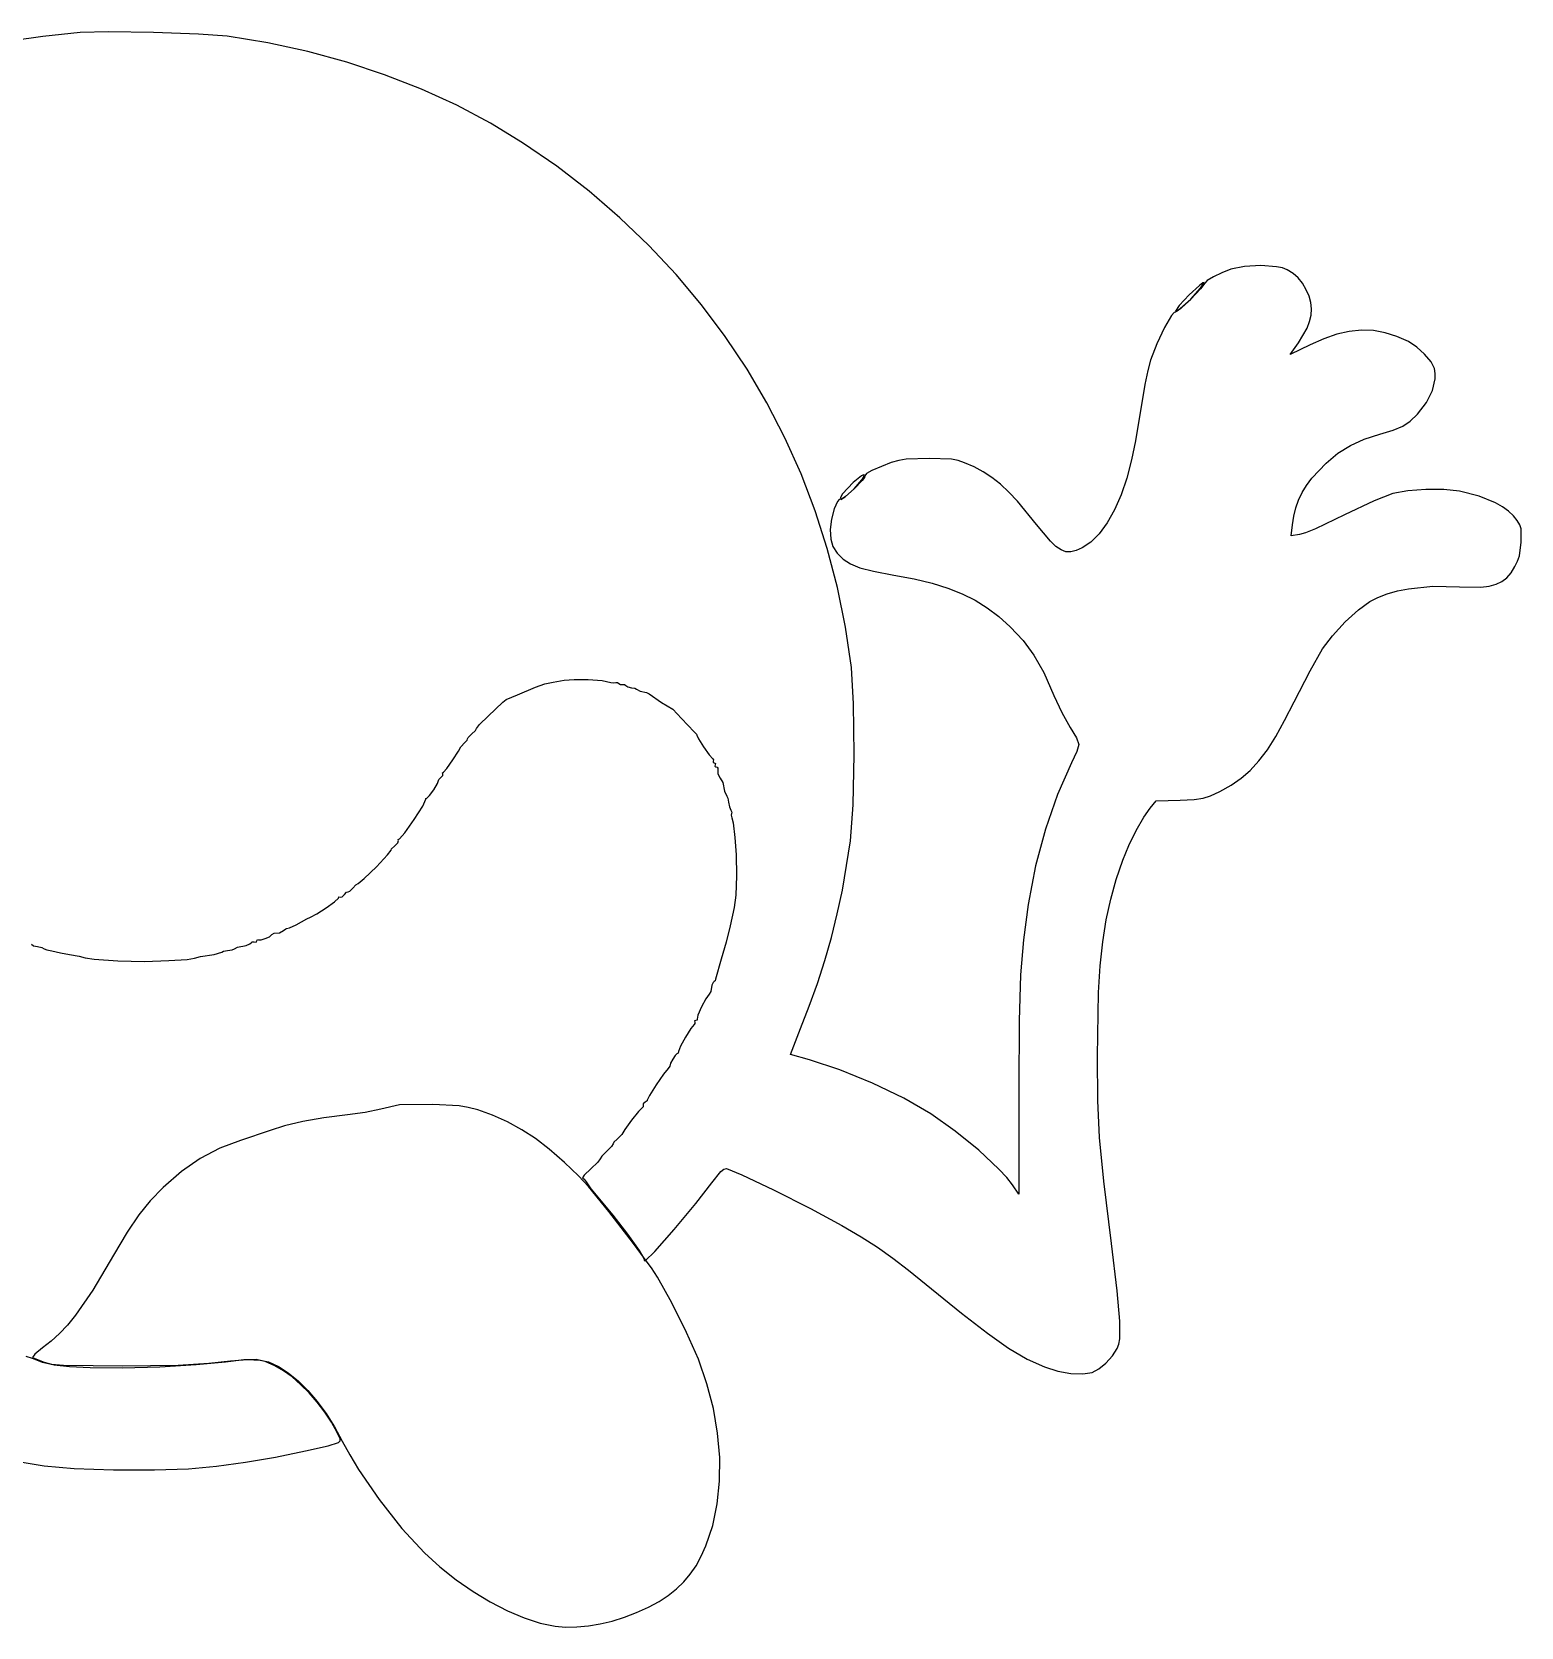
# Model space of a CAD drawing. Extents: x 10 to 548, y 21 to 324.
# Drawn here: x 264.4 to 548.1, y 20.6 to 324.5 of the extents above; entities that cross this region are included whole.
import ezdxf

# ---------------------------------------------------------------- set-up
doc = ezdxf.new("R2010")
doc.units = 0

msp = doc.modelspace()

# ---------------------------------------------------------------- linework, layer by layer
at = {"layer": 'Layer 1'}
for p, q in [((266.496924, 323.58724), (260.636355, 322.746631)), ((273.579339, 324.347052), (266.496924, 323.58724)), ((278.993776, 324.470414), (273.579339, 324.347052)), ((287.557285, 324.352873), (278.993776, 324.470414)), ((296.143284, 324.06785), (287.557285, 324.352873)), ((301.62519, 323.688768), (296.143284, 324.06785)), ((309.360126, 322.409732), (301.62519, 323.688768)), ((316.955511, 320.748), (309.360126, 322.409732)), ((324.380702, 318.714644), (316.955511, 320.748)), ((331.605058, 316.320735), (324.380702, 318.714644)), ((338.597937, 313.577345), (331.605058, 316.320735)), ((345.328696, 310.495544), (338.597937, 313.577345)), ((351.766693, 307.086403), (345.328696, 310.495544)), ((357.881287, 303.360995), (351.766693, 307.086403)), ((364.387225, 298.870331), (357.881287, 303.360995)), ((370.572613, 294.106081), (364.387225, 298.870331)), ((376.432191, 289.076633), (370.572613, 294.106081)), ((381.9607, 283.79037), (376.432191, 289.076633)), ((387.152883, 278.255681), (381.9607, 283.79037)), ((495.469039, 279.806785), (492.830866, 279.266963)), ((498.582206, 279.965243), (495.469039, 279.806785)), ((501.509635, 279.74872), (498.582206, 279.965243)), ((502.697219, 279.501835), (501.509635, 279.74872)), ((392.00348, 272.48095), (387.152883, 278.255681)), ((487.505836, 276.64994), (486.873328, 276.19431)), ((487.891974, 276.591142), (487.05331, 275.509045)), ((487.076351, 275.625324), (487.777321, 276.709322)), ((487.777321, 276.709322), (487.505836, 276.64994)), ((488.351236, 277.097097), (487.891974, 276.591142)), ((489.528247, 277.820441), (488.351236, 277.097097)), ((491.121844, 278.59809), (489.528247, 277.820441)), ((492.830866, 279.266963), (491.121844, 278.59809)), ((503.590595, 279.163599), (502.697219, 279.501835)), ((504.745144, 278.445833), (503.590595, 279.163599)), ((505.691432, 277.61433), (504.745144, 278.445833)), ((506.492795, 276.602315), (505.691432, 277.61433)), ((507.212567, 275.343013), (506.492795, 276.602315)), ((484.902533, 274.397921), (483.015524, 272.360363)), ((483.215505, 271.770871), (485.187931, 273.577712)), ((485.191106, 273.588251), (483.286038, 271.79545)), ((486.873328, 276.19431), (484.902533, 274.397921)), ((485.187931, 273.577712), (487.076351, 275.625324)), ((487.05331, 275.509045), (485.191106, 273.588251)), ((507.744037, 274.10719), (507.212567, 275.343013)), ((508.077264, 272.910405), (507.744037, 274.10719)), ((396.507232, 266.474564), (392.00348, 272.48095)), ((482.014579, 271.013126), (481.527192, 270.432961)), ((482.318787, 271.09733), (482.014579, 271.013126)), ((483.015524, 272.360363), (482.31279, 271.26631)), ((482.31279, 271.26631), (482.583288, 271.317904)), ((483.286038, 271.79545), (482.318787, 271.09733)), ((482.583288, 271.317904), (483.215505, 271.770871)), ((507.853048, 269.32091), (508.135213, 270.540602)), ((508.208804, 271.729321), (508.077264, 272.910405)), ((508.135213, 270.540602), (508.208804, 271.729321)), ((480.203222, 268.170507), (478.747555, 265.081495)), ((481.527192, 270.432961), (480.203222, 268.170507)), ((505.720669, 265.242626), (507.358865, 268.046908)), ((507.358865, 268.046908), (507.853048, 269.32091)), ((515.416846, 267.417367), (513.025516, 266.877228)), ((517.735097, 267.646499), (515.416846, 267.417367)), ((520.001175, 267.565292), (517.735097, 267.646499)), ((522.235987, 267.174411), (520.001175, 267.565292)), ((400.658882, 260.244908), (396.507232, 266.474564)), ((478.747555, 265.081495), (477.56087, 261.937449)), ((504.175501, 262.995783), (505.720669, 265.242626)), ((507.939995, 264.861273), (504.175501, 262.995783)), ((510.540201, 266.025419), (507.939995, 264.861273)), ((513.025516, 266.877228), (510.540201, 266.025419)), ((524.460439, 266.474521), (522.235987, 267.174411)), ((526.695437, 265.466287), (524.460439, 266.474521)), ((528.256309, 264.432857), (526.695437, 265.466287)), ((529.770383, 263.059371), (528.256309, 264.432857)), ((477.56087, 261.937449), (477.002301, 259.957086)), ((530.982236, 261.610347), (529.770383, 263.059371)), ((531.636446, 260.350301), (530.982236, 261.610347)), ((404.453171, 253.80037), (400.658882, 260.244908)), ((477.002301, 259.957086), (476.441417, 257.321349)), ((531.241643, 256.170411), (531.772899, 258.373333)), ((531.791582, 259.399288), (531.636446, 260.350301)), ((531.772899, 258.373333), (531.791582, 259.399288)), ((476.441417, 257.321349), (474.65151, 246.595487)), ((530.09781, 253.889172), (531.241643, 256.170411)), ((407.88484, 247.149334), (404.453171, 253.80037)), ((528.396533, 251.677254), (530.09781, 253.889172)), ((523.783949, 248.594079), (525.587626, 249.35399)), ((525.587626, 249.35399), (527.00726, 250.318623)), ((527.00726, 250.318623), (528.396533, 251.677254)), ((410.94863, 240.300188), (407.88484, 247.149334)), ((474.65151, 246.595487), (473.939548, 242.925281)), ((515.641051, 245.705384), (518.260063, 246.901538)), ((518.260063, 246.901538), (521.242548, 247.849612)), ((521.242548, 247.849612), (523.783949, 248.594079)), ((435.328052, 243.220459), (430.980063, 243.090284)), ((439.604162, 243.061445), (435.328052, 243.220459)), ((510.986233, 242.294064), (513.258708, 244.192457)), ((513.258708, 244.192457), (515.641051, 245.705384)), ((413.639283, 233.261316), (410.94863, 240.300188)), ((422.853518, 240.089035), (422.440019, 239.902174)), ((423.01341, 240.004888), (422.853518, 240.089035)), ((423.389703, 240.340799), (423.12793, 239.936449)), ((424.414865, 240.942395), (423.389703, 240.340799)), ((428.12115, 242.421417), (424.414865, 240.942395)), ((429.556791, 242.844519), (428.12115, 242.421417)), ((430.980063, 243.090284), (429.556791, 242.844519)), ((440.899585, 242.815746), (439.604162, 243.061445)), ((442.121851, 242.400251), (440.899585, 242.815746)), ((443.947877, 241.601671), (442.121851, 242.400251)), ((445.667292, 240.675497), (443.947877, 241.601671)), ((447.317022, 239.590076), (445.667292, 240.675497)), ((473.939548, 242.925281), (473.019355, 239.473941)), ((508.296874, 239.467806), (510.986233, 242.294064)), ((420.866271, 238.621998), (418.861698, 236.474771)), ((419.373446, 235.892599), (421.04654, 237.425375)), ((421.047687, 237.436576), (419.407423, 235.971368)), ((422.440019, 239.902174), (420.866271, 238.621998)), ((421.04654, 237.425375), (422.558299, 239.117001)), ((422.563993, 239.025477), (421.047687, 237.436576)), ((422.558299, 239.117001), (423.01341, 240.004888)), ((423.016783, 239.615806), (422.563993, 239.025477)), ((423.12793, 239.936449), (423.016783, 239.615806)), ((448.933994, 238.313758), (447.317022, 239.590076)), ((450.555133, 236.814893), (448.933994, 238.313758)), ((473.019355, 239.473941), (471.91583, 236.291656)), ((506.403647, 236.702269), (507.257392, 238.089618)), ((507.257392, 238.089618), (508.296874, 239.467806)), ((526.583728, 237.067388), (523.698941, 236.550839)), ((530.009522, 237.319851), (526.583728, 237.067388)), ((533.455028, 237.291259), (530.009522, 237.319851)), ((536.398949, 236.964647), (533.455028, 237.291259)), ((417.887022, 235.044802), (417.249811, 233.609949)), ((418.196811, 235.401388), (417.887022, 235.044802)), ((418.471614, 235.431474), (418.196811, 235.401388)), ((418.799686, 235.535655), (418.471614, 235.431474)), ((418.861698, 236.474771), (418.492659, 235.792625)), ((418.492659, 235.792625), (418.552047, 235.380321)), ((418.552047, 235.380321), (419.373446, 235.892599)), ((419.407423, 235.971368), (418.799686, 235.535655)), ((452.217365, 235.061829), (450.555133, 236.814893)), ((455.812812, 230.666502), (452.217365, 235.061829)), ((471.91583, 236.291656), (470.653874, 233.428621)), ((505.200189, 233.80272), (505.722344, 235.281417)), ((505.722344, 235.281417), (506.403647, 236.702269)), ((520.131473, 235.116355), (514.526713, 232.4505)), ((523.698941, 236.550839), (520.131473, 235.116355)), ((540.135, 236.018706), (536.398949, 236.964647)), ((543.27468, 234.741176), (540.135, 236.018706)), ((544.593224, 233.9921), (543.27468, 234.741176)), ((545.729486, 233.176969), (544.593224, 233.9921)), ((415.95154, 226.041105), (413.639283, 233.261316)), ((416.734639, 231.642556), (416.516165, 229.658262)), ((417.249811, 233.609949), (416.734639, 231.642556)), ((470.653874, 233.428621), (469.258385, 230.935027)), ((504.580137, 230.574426), (504.823885, 232.241837)), ((504.823885, 232.241837), (505.200189, 233.80272)), ((514.526713, 232.4505), (508.953791, 229.806649)), ((546.672404, 232.301397), (545.729486, 233.176969)), ((547.410914, 231.370999), (546.672404, 232.301397)), ((547.890455, 230.561225), (547.410914, 231.370999)), ((416.516165, 229.658262), (416.628541, 227.8633)), ((458.457754, 227.445942), (455.812812, 230.666502)), ((467.754265, 228.861066), (466.166412, 227.256932)), ((469.258385, 230.935027), (467.754265, 228.861066)), ((504.360709, 228.491978), (504.580137, 230.574426)), ((505.916108, 228.699764), (504.360709, 228.491978)), ((507.054842, 229.033553), (505.916108, 228.699764)), ((508.953791, 229.806649), (507.054842, 229.033553)), ((548.13971, 229.79342), (547.890455, 230.561225)), ((548.148573, 227.265722), (548.13971, 229.79342)), ((417.880143, 218.647942), (415.95154, 226.041105)), ((416.628541, 227.8633), (417.035234, 226.4288)), ((417.035234, 226.4288), (417.801694, 225.206562)), ((417.801694, 225.206562), (418.993372, 224.048386)), ((459.519242, 226.434205), (458.457754, 227.445942)), ((460.483505, 225.781893), (459.519242, 226.434205)), ((461.408112, 225.459302), (460.483505, 225.781893)), ((462.350637, 225.436728), (461.408112, 225.459302)), ((463.368651, 225.684467), (462.350637, 225.436728)), ((464.519726, 226.172815), (463.368651, 225.684467)), ((466.166412, 227.256932), (464.519726, 226.172815)), ((547.812861, 224.69106), (548.148573, 227.265722)), ((418.993372, 224.048386), (420.35305, 223.127035)), ((420.35305, 223.127035), (422.131729, 222.40131)), ((422.131729, 222.40131), (424.749204, 221.738622)), ((546.23005, 221.451932), (546.961475, 222.627044)), ((546.961475, 222.627044), (547.472347, 223.676283)), ((547.472347, 223.676283), (547.812861, 224.69106)), ((424.749204, 221.738622), (428.62527, 221.006382)), ((428.62527, 221.006382), (432.501097, 220.258877)), ((432.501097, 220.258877), (435.917004, 219.437479)), ((435.917004, 219.437479), (438.945279, 218.510098)), ((526.677887, 218.409274), (531.309388, 218.863845)), ((531.309388, 218.863845), (536.398949, 218.778236)), ((540.481743, 218.708297), (542.05444, 218.891965)), ((542.05444, 218.891965), (543.372356, 219.242403)), ((543.372356, 219.242403), (544.478754, 219.775371)), ((544.478754, 219.775371), (545.416897, 220.506627)), ((545.416897, 220.506627), (546.23005, 221.451932)), ((419.419833, 211.090212), (417.880143, 218.647942)), ((438.945279, 218.510098), (441.658212, 217.444647)), ((441.658212, 217.444647), (444.128092, 216.209035)), ((444.128092, 216.209035), (446.427209, 214.771174)), ((517.138047, 214.377578), (519.302622, 215.964126)), ((519.302622, 215.964126), (520.870349, 216.760809)), ((520.870349, 216.760809), (522.632835, 217.435656)), ((522.632835, 217.435656), (524.57403, 217.986025)), ((524.57403, 217.986025), (526.677887, 218.409274)), ((536.398949, 218.778236), (540.481743, 218.708297)), ((446.427209, 214.771174), (448.62785, 213.098974)), ((448.62785, 213.098974), (450.802306, 211.160348)), ((514.647407, 212.071794), (517.138047, 214.377578)), ((420.565351, 203.376301), (419.419833, 211.090212)), ((450.802306, 211.160348), (453.293288, 208.546213)), ((512.233827, 209.45175), (514.647407, 212.071794)), ((453.293288, 208.546213), (455.333519, 205.772237)), ((507.935453, 202.791968), (510.300433, 206.922425)), ((510.300433, 206.922425), (512.233827, 209.45175)), ((455.333519, 205.772237), (457.186888, 202.423387)), ((362.113564, 200.314894), (363.701065, 200.623221)), ((363.701065, 200.623221), (365.830786, 200.954833)), ((365.830786, 200.954833), (367.690753, 201.1248)), ((367.690753, 201.1248), (370.38806, 201.08955)), ((370.38806, 201.08955), (373.029409, 200.888604)), ((373.029409, 200.888604), (374.721497, 200.561485)), ((374.721497, 200.561485), (375.247048, 200.450228)), ((375.667295, 200.528677), (375.980518, 200.566909)), ((375.980518, 200.566909), (376.249026, 200.359344)), ((420.970219, 196.461351), (420.565351, 203.376301)), ((457.186888, 202.423387), (459.117284, 198.084631)), ((504.896579, 196.849908), (507.935453, 202.791968)), ((354.735565, 197.287), (356.925258, 198.208456)), ((356.925258, 198.208456), (360.362727, 199.670015)), ((360.362727, 199.670015), (362.113564, 200.314894)), ((375.247048, 200.450228), (375.667295, 200.528677)), ((376.249026, 200.359344), (376.554399, 200.142297)), ((376.554399, 200.142297), (376.956346, 200.157555)), ((376.956346, 200.157555), (377.324337, 200.177575)), ((377.324337, 200.177575), (377.54866, 199.972699)), ((377.54866, 199.972699), (377.916475, 199.698193)), ((377.916475, 199.698193), (378.629572, 199.551482)), ((378.629572, 199.551482), (379.30695, 199.44556)), ((379.30695, 199.44556), (379.588775, 199.26926)), ((379.588775, 199.26926), (380.311661, 198.869827)), ((380.311661, 198.869827), (381.489896, 198.659306)), ((381.489896, 198.659306), (382.019063, 198.378495)), ((382.019063, 198.378495), (384.352733, 196.701168)), ((459.117284, 198.084631), (460.636743, 194.838544)), ((351.313266, 194.103884), (354.116087, 196.813925)), ((354.116087, 196.813925), (354.735565, 197.287)), ((384.352733, 196.701168), (386.48876, 195.464902)), ((386.48876, 195.464902), (388.196558, 193.674906)), ((421.067178, 186.825853), (420.970219, 196.461351)), ((460.636743, 194.838544), (462.240075, 191.988274)), ((503.096229, 193.281728), (504.896579, 196.849908)), ((348.910892, 191.420125), (349.123573, 191.802713)), ((349.123573, 191.802713), (349.702217, 192.543194)), ((349.702217, 192.543194), (351.313266, 194.103884)), ((388.196558, 193.674906), (390.59686, 191.117265)), ((462.240075, 191.988274), (463.414605, 189.967827)), ((501.418364, 190.261128), (503.096229, 193.281728)), ((346.102029, 188.314092), (346.853446, 189.0962)), ((346.853446, 189.0962), (347.339354, 189.576111)), ((347.339354, 189.576111), (347.370972, 189.782706)), ((347.370972, 189.782706), (347.488358, 190.062856)), ((347.488358, 190.062856), (348.179892, 190.720037)), ((348.179892, 190.720037), (348.910892, 191.420125)), ((390.59686, 191.117265), (391.035628, 190.681188)), ((391.035628, 190.681188), (391.090749, 190.499904)), ((391.090749, 190.499904), (391.398763, 189.815388)), ((391.398763, 189.815388), (392.368732, 188.297202)), ((463.414605, 189.967827), (463.90307, 188.717317)), ((463.90307, 188.717317), (463.488997, 187.397574)), ((499.806183, 187.719706), (501.418364, 190.261128)), ((343.467373, 184.171954), (344.613835, 185.79045)), ((344.613835, 185.79045), (345.68251, 187.45333)), ((345.68251, 187.45333), (346.102029, 188.314092)), ((392.368732, 188.297202), (393.460739, 186.748391)), ((393.460739, 186.748391), (394.13487, 185.971998)), ((394.13487, 185.971998), (394.27069, 185.793581)), ((394.210718, 185.531026), (394.185759, 185.303087)), ((394.27069, 185.793581), (394.210718, 185.531026)), ((420.870449, 177.219394), (421.067178, 186.825853)), ((463.488997, 187.397574), (462.493369, 185.211056)), ((496.551657, 183.800781), (498.202881, 185.589058)), ((498.202881, 185.589058), (499.806183, 187.719706)), ((341.933604, 182.033232), (342.403505, 182.495724)), ((342.403505, 182.495724), (342.704733, 182.795277)), ((342.656623, 183.34711), (342.814491, 183.444344)), ((342.710421, 183.113085), (342.656623, 183.34711)), ((342.704733, 182.795277), (342.710421, 183.113085)), ((342.814491, 183.444344), (343.467373, 184.171954)), ((394.185759, 185.303087), (394.405804, 185.208234)), ((394.405804, 185.208234), (394.620337, 185.104605)), ((394.582193, 184.855456), (394.538008, 184.606307)), ((394.538008, 184.606307), (394.737768, 184.502678)), ((394.620337, 185.104605), (394.582193, 184.855456)), ((394.737768, 184.502678), (394.989343, 184.42489)), ((394.989343, 184.42489), (395.069732, 184.238094)), ((395.069732, 184.238094), (395.119606, 183.171338)), ((395.119606, 183.171338), (395.552332, 182.322863)), ((395.552332, 182.322863), (396.023291, 181.504065)), ((462.493369, 185.211056), (459.799722, 179.177863)), ((494.795707, 182.286471), (496.551657, 183.800781)), ((340.153123, 179.001155), (340.949354, 180.121308)), ((340.949354, 180.121308), (341.662505, 181.315478)), ((341.662505, 181.315478), (341.933604, 182.033232)), ((396.023291, 181.504065), (396.381449, 179.844774)), ((396.381449, 179.844774), (396.831153, 178.857524)), ((488.96233, 178.957884), (490.74242, 179.806144)), ((490.74242, 179.806144), (492.878229, 180.977727)), ((492.878229, 180.977727), (494.795707, 182.286471)), ((337.222651, 174.41014), (338.866194, 176.990359)), ((338.866194, 176.990359), (339.471214, 178.289199)), ((339.429498, 178.441908), (339.632786, 178.505452)), ((339.471214, 178.289199), (339.429498, 178.441908)), ((339.632786, 178.505452), (340.153123, 179.001155)), ((396.831153, 178.857524), (397.009482, 178.535085)), ((397.009482, 178.535085), (397.128545, 177.760738)), ((397.128545, 177.760738), (397.289014, 176.858817)), ((397.289014, 176.858817), (397.566695, 176.229681)), ((420.394254, 170.391558), (420.870449, 177.219394)), ((459.799722, 179.177863), (457.510292, 172.61719)), ((476.246954, 174.882863), (477.456801, 176.609976)), ((477.456801, 176.609976), (478.636843, 177.976285)), ((478.636843, 177.976285), (483.204613, 178.152674)), ((483.204613, 178.152674), (485.87033, 178.279613)), ((485.87033, 178.279613), (487.563935, 178.498529)), ((487.563935, 178.498529), (488.96233, 178.957884)), ((335.436828, 171.883236), (337.222651, 174.41014)), ((397.566695, 176.229681), (397.757724, 175.858735)), ((397.710628, 175.577747), (397.638485, 175.238728)), ((397.638485, 175.238728), (397.769542, 174.728258)), ((397.757724, 175.858735), (397.710628, 175.577747)), ((397.769542, 174.728258), (397.990381, 173.833966)), ((397.990381, 173.833966), (398.307176, 171.011742)), ((474.829972, 172.373641), (476.246954, 174.882863)), ((334.107313, 169.975015), (334.239869, 170.41978)), ((334.205473, 170.648998), (334.404969, 170.744336)), ((334.239869, 170.41978), (334.205473, 170.648998)), ((334.404969, 170.744336), (335.436828, 171.883236)), ((398.307176, 171.011742), (398.573033, 167.731799)), ((418.835923, 161.003865), (420.394254, 170.391558)), ((457.510292, 172.61719), (455.648561, 165.605865)), ((473.425888, 169.50194), (474.829972, 172.373641)), ((330.023819, 165.452666), (332.166152, 167.695011)), ((332.166152, 167.695011), (332.879204, 168.627668)), ((332.879204, 168.627668), (332.93803, 168.843215)), ((332.93803, 168.843215), (333.507502, 169.361446)), ((333.507502, 169.361446), (334.107313, 169.975015)), ((398.573033, 167.731799), (398.633804, 163.716116)), ((472.254736, 166.687389), (473.425888, 169.50194)), ((327.700996, 163.210321), (330.023819, 165.452666)), ((455.648561, 165.605865), (454.238011, 158.220717)), ((470.992223, 162.990981), (472.254736, 166.687389)), ((324.979623, 160.79776), (325.536483, 161.377022)), ((325.536483, 161.377022), (326.127518, 162.013081)), ((326.127518, 162.013081), (326.554247, 162.277664)), ((326.554247, 162.277664), (327.700996, 163.210321)), ((398.633804, 163.716116), (398.499512, 160.018198)), ((469.947408, 159.246684), (470.992223, 162.990981)), ((320.451541, 157.583203), (322.080659, 158.762788)), ((322.080659, 158.762788), (322.79187, 159.469198)), ((322.79187, 159.469198), (322.888399, 159.678308)), ((322.888399, 159.678308), (323.120659, 159.646646)), ((323.120659, 159.646646), (323.498573, 159.711645)), ((323.498573, 159.711645), (323.945807, 160.152882)), ((323.945807, 160.152882), (324.353354, 160.597118)), ((324.353354, 160.597118), (324.635488, 160.669349)), ((324.635488, 160.669349), (324.979623, 160.79776)), ((398.499512, 160.018198), (398.180176, 157.69155)), ((417.856361, 156.452859), (418.835923, 161.003865)), ((454.238011, 158.220717), (453.311572, 151.511943)), ((469.105289, 155.338741), (469.947408, 159.246684)), ((314.743769, 154.373056), (316.794644, 155.532901)), ((316.794644, 155.532901), (317.466686, 155.85781)), ((317.466686, 155.85781), (318.661292, 156.443769)), ((318.661292, 156.443769), (320.451541, 157.583203)), ((398.180176, 157.69155), (397.410767, 154.16377)), ((416.738768, 151.980471), (417.856361, 156.452859)), ((468.450863, 151.151399), (469.105289, 155.338741)), ((308.864988, 151.756678), (309.637087, 152.120744)), ((309.637087, 152.120744), (310.131373, 152.511005)), ((310.131373, 152.511005), (310.572346, 152.782644)), ((310.572346, 152.782644), (311.585304, 152.822243)), ((311.585304, 152.822243), (312.359872, 153.306872)), ((312.359872, 153.306872), (312.751279, 153.637602)), ((312.751279, 153.637602), (312.914086, 153.654006)), ((312.914086, 153.654006), (313.47895, 153.802327)), ((313.47895, 153.802327), (314.743769, 154.373056)), ((397.410767, 154.16377), (396.669492, 151.061528)), ((415.479822, 147.574246), (416.738768, 151.980471)), ((264.28893, 150.662801), (264.683248, 150.39641)), ((264.683248, 150.39641), (265.465445, 150.219712)), ((265.465445, 150.219712), (266.272954, 150.058933)), ((266.272954, 150.058933), (266.728037, 149.830951)), ((266.728037, 149.830951), (267.237317, 149.6031)), ((267.237317, 149.6031), (268.174427, 149.443248)), ((268.174427, 149.443248), (269.837423, 149.071772)), ((269.837423, 149.071772), (271.566035, 148.702061)), ((299.142824, 148.730548), (300.567562, 149.1769)), ((300.567562, 149.1769), (300.89688, 149.358581)), ((300.89688, 149.358581), (301.687632, 149.479936)), ((301.687632, 149.479936), (302.537518, 149.616109)), ((302.537518, 149.616109), (303.009844, 149.832714)), ((303.009844, 149.832714), (303.565469, 150.117759)), ((303.565469, 150.117759), (305.232742, 150.467406)), ((305.232742, 150.467406), (305.927026, 150.752908)), ((305.927026, 150.752908), (306.211304, 151.005701)), ((306.211304, 151.005701), (306.366747, 151.167582)), ((306.366747, 151.167582), (306.740471, 151.116474)), ((306.740471, 151.116474), (307.114195, 151.093808)), ((307.114195, 151.093808), (307.269638, 151.324613)), ((307.269638, 151.324613), (307.365461, 151.555859)), ((307.365461, 151.555859), (307.595958, 151.534163)), ((307.595958, 151.534163), (308.092228, 151.525564)), ((308.092228, 151.525564), (308.864988, 151.756678)), ((396.669492, 151.061528), (395.731897, 147.813766)), ((453.311572, 151.511943), (452.776981, 144.839451)), ((467.969128, 146.568901), (468.450863, 151.151399)), ((271.566035, 148.702061), (273.40295, 148.393027)), ((273.40295, 148.393027), (274.552147, 148.097712)), ((274.552147, 148.097712), (276.245266, 147.844623)), ((276.245266, 147.844623), (280.740865, 147.490357)), ((280.740865, 147.490357), (285.844939, 147.380698)), ((285.844939, 147.380698), (290.512683, 147.566116)), ((290.512683, 147.566116), (293.974141, 147.788013)), ((293.974141, 147.788013), (295.367614, 148.047305)), ((295.367614, 148.047305), (296.49227, 148.349283)), ((296.49227, 148.349283), (299.142824, 148.730548)), ((395.731897, 147.813766), (394.64781, 144.021402)), ((414.076198, 143.221726), (415.479822, 147.574246)), ((467.64508, 141.475492), (467.969128, 146.568901)), ((393.961701, 142.871214), (393.745756, 141.679662)), ((394.17711, 143.373873), (393.961701, 142.871214)), ((394.385343, 143.58043), (394.17711, 143.373873)), ((394.567773, 143.7099), (394.385343, 143.58043)), ((394.64781, 144.021402), (394.567773, 143.7099)), ((412.524573, 138.910457), (414.076198, 143.221726)), ((452.776981, 144.839451), (452.527876, 136.113724)), ((392.808337, 140.299341), (391.98707, 138.736523)), ((393.422964, 141.150495), (392.808337, 140.299341)), ((393.745756, 141.679662), (393.422964, 141.150495)), ((467.410036, 129.292921), (467.64508, 141.475492)), ((391.310398, 137.190772), (391.129555, 136.390814)), ((391.98707, 138.736523), (391.310398, 137.190772)), ((410.821623, 134.627983), (412.524573, 138.910457)), ((389.951194, 134.613061), (388.942904, 132.980289)), ((390.58804, 135.408328), (389.951194, 134.613061)), ((390.737354, 135.586745), (390.58804, 135.408328)), ((390.916124, 136.172092), (390.669224, 136.077239)), ((390.669224, 136.077239), (390.682938, 135.8493)), ((390.682938, 135.8493), (390.737354, 135.586745)), ((391.157115, 136.236342), (390.916124, 136.172092)), ((391.129555, 136.390814), (391.157115, 136.236342)), ((408.922971, 129.689796), (410.821623, 134.627983)), ((452.527876, 136.113724), (452.457893, 123.245248)), ((388.0085, 131.275219), (387.593308, 130.26306)), ((388.942904, 132.980289), (388.0085, 131.275219)), ((386.101889, 128.019034), (385.962063, 127.483875)), ((386.495683, 128.803927), (386.101889, 128.019034)), ((386.957277, 129.513347), (386.495683, 128.803927)), ((387.300502, 129.822088), (386.957277, 129.513347)), ((387.504055, 129.951558), (387.300502, 129.822088)), ((387.593308, 130.26306), (387.504055, 129.951558)), ((412.573871, 128.632521), (408.922971, 129.689796)), ((418.349089, 126.744828), (412.573871, 128.632521)), ((467.491252, 120.932534), (467.410036, 129.292921)), ((384.756774, 125.952053), (383.319667, 123.892022)), ((385.659026, 127.039375), (384.756774, 125.952053)), ((385.962063, 127.483875), (385.659026, 127.039375)), ((424.530576, 124.224119), (418.349089, 126.744828)), ((382.040119, 121.893838), (381.610546, 120.992055)), ((383.319667, 123.892022), (382.040119, 121.893838)), ((430.510449, 121.340533), (424.530576, 124.224119)), ((452.457893, 123.245248), (452.437785, 103.086807)), ((327.881839, 118.655297), (324.508135, 118.183589)), ((330.858139, 119.236279), (327.881839, 118.655297)), ((334.433544, 120.067776), (330.858139, 119.236279)), ((340.783548, 120.139743), (334.433544, 120.067776)), ((345.831272, 119.891123), (340.783548, 120.139743)), ((347.548187, 119.594337), (345.831272, 119.891123)), ((349.349703, 119.107515), (347.548187, 119.594337)), ((352.182037, 118.115834), (349.349703, 119.107515)), ((379.958024, 118.842611), (378.61793, 117.166001)), ((380.711668, 119.591526), (379.958024, 118.842611)), ((380.884793, 119.68876), (380.711668, 119.591526)), ((380.876283, 120.263348), (380.837257, 119.922785)), ((380.837257, 119.922785), (380.884793, 119.68876)), ((381.257415, 120.617404), (380.876283, 120.263348)), ((381.618924, 120.87749), (381.257415, 120.617404)), ((381.610546, 120.992055), (381.618924, 120.87749)), ((435.68083, 118.364211), (430.510449, 121.340533)), ((467.844129, 113.844861), (467.491252, 120.932534)), ((312.543586, 116.104955), (309.779653, 115.223076)), ((315.999438, 116.908385), (312.543586, 116.104955)), ((320.027518, 117.609288), (315.999438, 116.908385)), ((324.508135, 118.183589), (320.027518, 117.609288)), ((355.012849, 116.852558), (352.182037, 118.115834)), ((357.765344, 115.355654), (355.012849, 116.852558)), ((378.61793, 117.166001), (377.343983, 115.416894)), ((440.33126, 115.091347), (435.68083, 118.364211)), ((304.109805, 113.263747), (300.174892, 111.810654)), ((309.779653, 115.223076), (304.109805, 113.263747)), ((360.362727, 113.663092), (357.765344, 115.355654)), ((362.93729, 111.650907), (360.362727, 113.663092)), ((375.130367, 112.643916), (374.838399, 112.158626)), ((375.284178, 112.972264), (375.130367, 112.643916)), ((375.884606, 113.5308), (375.284178, 112.972264)), ((376.788776, 114.450492), (375.884606, 113.5308)), ((377.343983, 115.416894), (376.788776, 114.450492)), ((444.84027, 111.42498), (440.33126, 115.091347)), ((468.654736, 105.573572), (467.844129, 113.844861)), ((296.473705, 109.872845), (292.910829, 107.392375)), ((300.174892, 111.810654), (296.473705, 109.872845)), ((365.851776, 109.115475), (362.93729, 111.650907)), ((372.671504, 109.811109), (372.219551, 109.190837)), ((372.969205, 110.290446), (372.671504, 109.811109)), ((373.904816, 111.223279), (372.969205, 110.290446)), ((374.838399, 112.158626), (373.904816, 111.223279)), ((448.660437, 107.84156), (444.84027, 111.42498)), ((292.910829, 107.392375), (289.390849, 104.3113)), ((368.535281, 106.574552), (365.851776, 109.115475)), ((370.4169, 104.545897), (368.535281, 106.574552)), ((369.648814, 106.695373), (369.298241, 106.185962)), ((370.913259, 107.920219), (369.648814, 106.695373)), ((372.219551, 109.190837), (370.913259, 107.920219)), ((393.924968, 105.215823), (395.641409, 107.382541)), ((395.641409, 107.382541), (396.218014, 107.822549)), ((396.218014, 107.822549), (396.726025, 107.949852)), ((396.726025, 107.949852), (399.676241, 106.760202)), ((399.676241, 106.760202), (405.713221, 103.873017)), ((450.141134, 106.229846), (448.660437, 107.84156)), ((289.390849, 104.3113), (286.92982, 101.774319)), ((369.298241, 106.185962), (369.622312, 105.952732)), ((369.622312, 105.952732), (369.980514, 105.392212)), ((369.980514, 105.392212), (370.891519, 104.106159)), ((374.3472, 99.74988), (370.4169, 104.545897)), ((370.891519, 104.106159), (372.544151, 102.129015)), ((390.884484, 101.285749), (393.924968, 105.215823)), ((405.713221, 103.873017), (412.761968, 100.310946)), ((451.244337, 104.817536), (450.141134, 106.229846)), ((452.437785, 103.086807), (451.244337, 104.817536)), ((470.109141, 93.662343), (468.654736, 105.573572)), ((286.92982, 101.774319), (284.774617, 99.105443)), ((372.544151, 102.129015), (375.106494, 99.03981)), ((386.799558, 96.366695), (390.884484, 101.285749)), ((412.761968, 100.310946), (418.747486, 97.096637)), ((284.774617, 99.105443), (282.57159, 95.821543)), ((379.01798, 93.662343), (374.3472, 99.74988)), ((375.106494, 99.03981), (377.875377, 95.445151)), ((282.57159, 95.821543), (279.96709, 91.439489)), ((377.875377, 95.445151), (380.092669, 92.360675)), ((383.1123, 92.153219), (386.799558, 96.366695)), ((418.747486, 97.096637), (422.372903, 94.971739)), ((422.372903, 94.971739), (425.522367, 92.959389)), ((279.96709, 91.439489), (275.997081, 84.804512)), ((381.657113, 90.134563), (379.01798, 93.662343)), ((380.092669, 92.360675), (381.00024, 90.802019)), ((381.264823, 90.33988), (383.1123, 92.153219)), ((425.522367, 92.959389), (428.452425, 90.887176)), ((471.193431, 84.627847), (470.109141, 93.662343)), ((381.00024, 90.802019), (381.078028, 90.463793)), ((381.078028, 90.463793), (381.264823, 90.33988)), ((382.478037, 89.048644), (381.657113, 90.134563)), ((383.586952, 87.27969), (382.478037, 89.048644)), ((428.452425, 90.887176), (431.419625, 88.582693)), ((431.419625, 88.582693), (441.516484, 80.433168)), ((386.318016, 82.35938), (383.586952, 87.27969)), ((275.997081, 84.804512), (272.692102, 80.010143)), ((389.148828, 76.707033), (386.318016, 82.35938)), ((471.703212, 78.889897), (471.193431, 84.627847)), ((272.692102, 80.010143), (271.160635, 78.135848)), ((441.516484, 80.433168), (446.452057, 76.577773)), ((269.641388, 76.520899), (268.083016, 75.098359)), ((271.160635, 78.135848), (269.641388, 76.520899)), ((391.37791, 71.656051), (389.148828, 76.707033)), ((446.452057, 76.577773), (450.505973, 73.729019)), ((471.687861, 75.540275), (471.703212, 78.889897)), ((266.434173, 73.801294), (264.954049, 72.586459)), ((268.083016, 75.098359), (266.434173, 73.801294)), ((450.505973, 73.729019), (454.023313, 71.662969)), ((470.288164, 72.277922), (471.196755, 73.670767)), ((471.196755, 73.670767), (471.498691, 74.47727)), ((471.498691, 74.47727), (471.687861, 75.540275)), ((264.529878, 71.764001), (263.30716, 72.170429)), ((264.954049, 72.586459), (264.493894, 71.940743)), ((264.493894, 71.940743), (266.700168, 71.039748)), ((266.387469, 71.012628), (264.529878, 71.764001)), ((268.619413, 70.498587), (266.387469, 71.012628)), ((266.700168, 71.039748), (268.119504, 70.683823)), ((268.119504, 70.683823), (270.413421, 70.486284)), ((271.554024, 70.168166), (268.619413, 70.498587)), ((270.413421, 70.486284), (281.693233, 70.390284)), ((275.519618, 69.967656), (271.554024, 70.168166)), ((281.632522, 69.9317), (275.519618, 69.967656)), ((288.738739, 70.139326), (281.632522, 69.9317)), ((281.693233, 70.390284), (292.287024, 70.513668)), ((295.670066, 70.5399), (288.738739, 70.139326)), ((292.287024, 70.513668), (298.09741, 70.85454)), ((301.258301, 71.082787), (295.670066, 70.5399)), ((298.09741, 70.85454), (302.239162, 71.338871)), ((304.803417, 71.498123), (301.258301, 71.082787)), ((302.239162, 71.338871), (305.471043, 71.54572)), ((307.109521, 71.552996), (304.803417, 71.498123)), ((305.471043, 71.54572), (307.860293, 71.476741)), ((308.849483, 71.197434), (307.109521, 71.552996)), ((307.860293, 71.476741), (309.474148, 71.133587)), ((310.696171, 70.381464), (308.849483, 71.197434)), ((309.474148, 71.133587), (311.350491, 70.243287)), ((312.305284, 69.445936), (310.696171, 70.381464)), ((311.350491, 70.243287), (313.235461, 69.021208)), ((393.019356, 66.941515), (391.37791, 71.656051)), ((454.023313, 71.662969), (457.34916, 70.155687)), ((457.34916, 70.155687), (459.847865, 69.371555)), ((467.679349, 69.776527), (469.039253, 70.906574)), ((469.039253, 70.906574), (470.288164, 72.277922)), ((313.953122, 68.244209), (312.305284, 69.445936)), ((313.235461, 69.021208), (315.107724, 67.49031)), ((315.602374, 66.816204), (313.953122, 68.244209)), ((315.107724, 67.49031), (316.945942, 65.673554)), ((394.247076, 62.217851), (393.019356, 66.941515)), ((459.847865, 69.371555), (462.357285, 68.916862)), ((462.357285, 68.916862), (464.634798, 68.819556)), ((464.634798, 68.819556), (466.43778, 69.107583)), ((466.43778, 69.107583), (467.679349, 69.776527)), ((317.215729, 65.201846), (315.602374, 66.816204)), ((316.945942, 65.673554), (318.728779, 63.593901)), ((318.755877, 63.441057), (317.215729, 65.201846)), ((318.728779, 63.593901), (320.4349, 61.274313)), ((320.185508, 61.573761), (318.755877, 63.441057)), ((321.467311, 59.639881), (320.185508, 61.573761)), ((320.4349, 61.274313), (322.042967, 58.73775)), ((395.0593, 57.528285), (394.247076, 62.217851)), ((322.563975, 57.67934), (321.467311, 59.639881)), ((322.042967, 58.73775), (323.531645, 56.007172)), ((316.494077, 54.162849), (320.850963, 55.140826)), ((320.850963, 55.140826), (322.827589, 55.770546)), ((323.154934, 56.47554), (322.563975, 57.67934)), ((322.827589, 55.770546), (323.151735, 56.087163)), ((323.151735, 56.087163), (323.154934, 56.47554)), ((323.531645, 56.007172), (324.945832, 53.395565)), ((395.45426, 52.916043), (395.0593, 57.528285)), ((258.281181, 52.7028), (266.700168, 51.318752)), ((299.566504, 51.286247), (305.119677, 52.028057)), ((305.119677, 52.028057), (310.788273, 52.99086)), ((310.788273, 52.99086), (316.494077, 54.162849)), ((324.945832, 53.395565), (326.62413, 50.623675)), ((395.430186, 48.424352), (395.45426, 52.916043)), ((266.700168, 51.318752), (272.444717, 50.830717)), ((272.444717, 50.830717), (279.964092, 50.557722)), ((279.964092, 50.557722), (287.728206, 50.529864)), ((287.728206, 50.529864), (294.206974, 50.777238)), ((294.206974, 50.777238), (299.566504, 51.286247)), ((326.62413, 50.623675), (330.556073, 44.893474)), ((394.985308, 44.096439), (395.430186, 48.424352)), ((330.556073, 44.893474), (334.893489, 39.405434)), ((394.117857, 39.975529), (394.985308, 44.096439)), ((392.826064, 36.104848), (394.117857, 39.975529)), ((334.893489, 39.405434), (339.202397, 34.748417)), ((339.202397, 34.748417), (342.12396, 32.092602)), ((390.948651, 32.287846), (391.93269, 34.093883)), ((391.93269, 34.093883), (392.826064, 36.104848)), ((342.12396, 32.092602), (345.230458, 29.622641)), ((388.618701, 29.194545), (389.851478, 30.662734)), ((389.851478, 30.662734), (390.948651, 32.287846)), ((345.230458, 29.622641), (348.4563, 27.375393)), ((348.4563, 27.375393), (351.735894, 25.387717)), ((385.656463, 26.632924), (387.227853, 27.859276)), ((387.227853, 27.859276), (388.618701, 29.194545)), ((351.735894, 25.387717), (355.003647, 23.696475)), ((379.60823, 23.365918), (381.882185, 24.410963)), ((381.882185, 24.410963), (383.882064, 25.491488)), ((383.882064, 25.491488), (385.656463, 26.632924)), ((355.003647, 23.696475), (358.193969, 22.338525)), ((358.193969, 22.338525), (361.241267, 21.350727)), ((361.241267, 21.350727), (364.079949, 20.769942)), ((372.685263, 21.204299), (374.986701, 21.757865)), ((374.986701, 21.757865), (377.302046, 22.479978)), ((377.302046, 22.479978), (379.60823, 23.365918)), ((364.079949, 20.769942), (366.095075, 20.602103)), ((366.095075, 20.602103), (368.216381, 20.621698)), ((368.216381, 20.621698), (370.4208, 20.824003)), ((370.4208, 20.824003), (372.685263, 21.204299))]:
    msp.add_line(p, q, dxfattribs=at)

doc.saveas('drawing.dxf')
